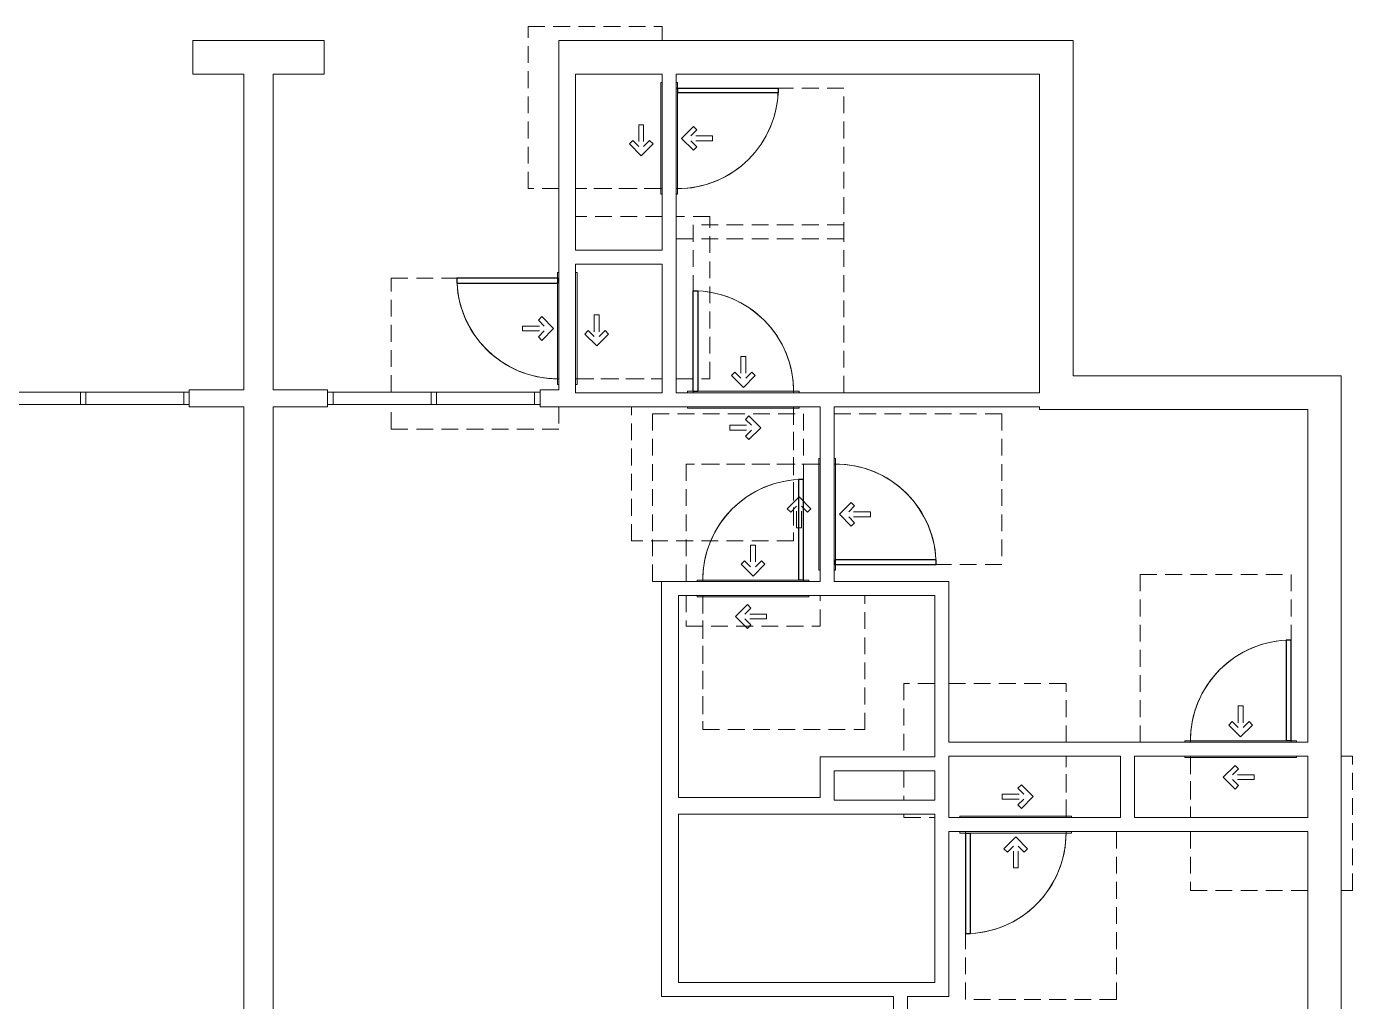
# Model space of a CAD drawing. Header units: inches. Extents: x -1352 to 84, y -1419 to 116.
# Drawn here: x -775.9 to -301.4, y -232.9 to 115.9 of the extents above; entities that cross this region are included whole.
import ezdxf

# ---------------------------------------------------------------- set-up
doc = ezdxf.new("R2010")
doc.units = ezdxf.units.IN
doc.header["$MEASUREMENT"] = 0
doc.linetypes.add('ADA Clearance', pattern=[9, 6, -3])
for name, color, linetype, lineweight in [('A-DOOR', 31, 'Continuous', 15), ('A-DOOR-FRAM', 31, 'Continuous', 9), ('A-GLAZ-CWMG', 51, 'Continuous', 9), ('A-WALL', 113, 'Continuous', 15), ('I-WALL', 2, 'Continuous', 15)]:
    doc.layers.add(name, color=color, linetype=linetype, lineweight=lineweight)

# ---------------------------------------------------------------- blocks, each defined once
blk = doc.blocks.new('Door-Single_CE_ - HM Door-2_ HM Frame-V18-ROOF')
at = {"layer": 'A-DOOR', "linetype": 'ADA Clearance', "lineweight": 9}
for p, q in [((-18, 50.5), (40, 50.5)), ((-18, 39.5), (-18, 50.5)), ((40, 50.5), (40, 2.5)), ((-18, 3), (-18, 33.5)), ((-2.02, 14.28), (-6.26, 10.04)), ((-0.78, 13.04), (-2.02, 14.28)), ((-2.02, 5.79), (-6.26, 10.04)), ((-0.78, 13.04), (-2.91, 10.91)), ((4.84, 10.91), (-2.91, 10.91)), ((4.84, 10.91), (4.84, 9.16)), ((4.84, 9.16), (-2.91, 9.16)), ((-0.78, 7.03), (-2.91, 9.16)), ((-0.78, 7.03), (-2.02, 5.79)), ((40, 2.5), (35, 2.5)), ((-36, -2.5), (-36, -62.5)), ((-4.26, -8.62), (-0.02, -4.37)), ((4.22, -8.62), (-0.02, -4.37)), ((18, -62.5), (18, -3)), ((-3.02, -9.85), (-4.26, -8.62)), ((-3.02, -9.85), (-0.89, -7.72)), ((-0.89, -15.47), (-0.89, -7.72)), ((0.86, -15.47), (0.86, -7.72)), ((2.99, -9.85), (0.86, -7.72)), ((2.99, -9.85), (4.22, -8.62)), ((0.86, -15.47), (-0.89, -15.47)), ((-36, -62.5), (18, -62.5))]:
    blk.add_line(p, q, dxfattribs=at)
at = {"layer": 'A-DOOR'}
for p, q in [((16.25, -39), (16.25, -3)), ((18, -3), (18, -39)), ((18, -39), (16.25, -39))]:
    blk.add_line(p, q, dxfattribs=at)
at = {"layer": 'A-DOOR', "lineweight": 25}
for p, q in [((16.25, -39), (16.25, -3)), ((18, -3), (18, -39)), ((18, -39), (16.25, -39))]:
    blk.add_line(p, q, dxfattribs=at)
at = {"layer": 'A-DOOR', "lineweight": 9}
blk.add_arc((18, -3), 36, 180.0012, 270, dxfattribs=at)
blk.add_arc((18, -3), 36, 180.0012, 270, dxfattribs=at)
blk.add_arc((18, -3), 36, 180.0012, 270, dxfattribs=at)
blk.add_arc((18, -3), 36, 180.0012, 270, dxfattribs=at)
blk = doc.blocks.new('Door-Single_CE_ - HM Door-2_ HM Frame-5154987-ROOF')
at = {"layer": 'A-DOOR', "linetype": 'ADA Clearance', "lineweight": 9}
for p, q in [((-36, 63), (-27.25, 63)), ((-36, 3), (-36, 63)), ((-22.75, 63), (18, 63)), ((18, 63), (18, 3.5)), ((-0.89, 15.97), (-0.89, 8.22)), ((0.86, 15.97), (-0.89, 15.97)), ((0.86, 15.97), (0.86, 8.22)), ((-3.02, 10.35), (-4.26, 9.12)), ((-3.02, 10.35), (-0.89, 8.22)), ((2.99, 10.35), (0.86, 8.22)), ((2.99, 10.35), (4.22, 9.12)), ((-4.26, 9.12), (-0.02, 4.87)), ((4.22, 9.12), (-0.02, 4.87)), ((-28, 3), (-36, 3)), ((-18, -3.5), (-18, -34)), ((40, -34), (40, -3)), ((-2.02, -6.29), (-6.26, -10.54)), ((-0.78, -7.53), (-2.91, -9.66)), ((-0.78, -7.53), (-2.02, -6.29)), ((-2.02, -14.78), (-6.26, -10.54)), ((4.84, -9.66), (-2.91, -9.66)), ((4.84, -11.41), (-2.91, -11.41)), ((-0.78, -13.54), (-2.91, -11.41)), ((-0.78, -13.54), (-2.02, -14.78)), ((4.84, -11.41), (4.84, -9.66)), ((-18, -39), (-18, -51)), ((40, -51), (40, -39)), ((-18, -51), (40, -51))]:
    blk.add_line(p, q, dxfattribs=at)
at = {"layer": 'A-DOOR'}
for p, q in [((18, 39.5), (16.25, 39.5)), ((16.25, 39.5), (16.25, 3.5)), ((18, 3.5), (18, 39.5))]:
    blk.add_line(p, q, dxfattribs=at)
at = {"layer": 'A-DOOR', "lineweight": 25}
for p, q in [((18, 39.5), (16.25, 39.5)), ((16.25, 39.5), (16.25, 3.5)), ((18, 3.5), (18, 39.5))]:
    blk.add_line(p, q, dxfattribs=at)
at = {"layer": 'A-DOOR', "lineweight": 9}
blk.add_arc((18, 3.5), 36, 90, 179.9988, dxfattribs=at)
blk.add_arc((18, 3.5), 36, 90, 179.9988, dxfattribs=at)
blk.add_arc((18, 3.5), 36, 90, 179.9988, dxfattribs=at)
blk.add_arc((18, 3.5), 36, 90, 179.9988, dxfattribs=at)
blk = doc.blocks.new('Door-Single_CE_ - HM Door-2_ HM Frame-V10-ROOF')
at = {"layer": 'A-DOOR', "linetype": 'ADA Clearance', "lineweight": 9}
for p, q in [((-18, 50.5), (40, 50.5)), ((-18, 3), (-18, 50.5)), ((40, 50.5), (40, 2.5)), ((-2.02, 14.28), (-6.26, 10.04)), ((-0.78, 13.04), (-2.02, 14.28)), ((-2.02, 5.79), (-6.26, 10.04)), ((-0.78, 13.04), (-2.91, 10.91)), ((4.84, 10.91), (-2.91, 10.91)), ((4.84, 10.91), (4.84, 9.16)), ((4.84, 9.16), (-2.91, 9.16)), ((-0.78, 7.03), (-2.91, 9.16)), ((-0.78, 7.03), (-2.02, 5.79)), ((-36, -2.5), (-36, -62.5)), ((-4.26, -8.62), (-0.02, -4.37)), ((4.22, -8.62), (-0.02, -4.37)), ((18, -62.5), (18, -3)), ((-3.02, -9.85), (-4.26, -8.62)), ((-3.02, -9.85), (-0.89, -7.72)), ((-0.89, -15.47), (-0.89, -7.72)), ((0.86, -15.47), (0.86, -7.72)), ((2.99, -9.85), (0.86, -7.72)), ((2.99, -9.85), (4.22, -8.62)), ((0.86, -15.47), (-0.89, -15.47)), ((-36, -62.5), (18, -62.5))]:
    blk.add_line(p, q, dxfattribs=at)
at = {"layer": 'A-DOOR'}
for p, q in [((16.25, -39), (16.25, -3)), ((18, -3), (18, -39)), ((18, -39), (16.25, -39))]:
    blk.add_line(p, q, dxfattribs=at)
at = {"layer": 'A-DOOR', "lineweight": 25}
for p, q in [((16.25, -39), (16.25, -3)), ((18, -3), (18, -39)), ((18, -39), (16.25, -39))]:
    blk.add_line(p, q, dxfattribs=at)
at = {"layer": 'A-DOOR', "lineweight": 9}
blk.add_arc((18, -3), 36, 180.0012, 270, dxfattribs=at)
blk.add_arc((18, -3), 36, 180.0012, 270, dxfattribs=at)
blk.add_arc((18, -3), 36, 180.0012, 270, dxfattribs=at)
blk.add_arc((18, -3), 36, 180.0012, 270, dxfattribs=at)
blk = doc.blocks.new('Door-Single_CE_ - HM Door-2_ HM Frame-V11-ROOF')
at = {"layer": 'A-DOOR', "linetype": 'ADA Clearance', "lineweight": 9}
for p, q in [((-36, 62.5), (18, 62.5)), ((-36, 2.5), (-36, 62.5)), ((18, 62.5), (18, 3)), ((-0.89, 15.47), (-0.89, 7.72)), ((0.86, 15.47), (-0.89, 15.47)), ((0.86, 15.47), (0.86, 7.72)), ((-3.02, 9.85), (-4.26, 8.62)), ((-3.02, 9.85), (-0.89, 7.72)), ((2.99, 9.85), (0.86, 7.72)), ((2.99, 9.85), (4.22, 8.62)), ((-4.26, 8.62), (-0.02, 4.37)), ((4.22, 8.62), (-0.02, 4.37)), ((-18, -3), (-18, -50.5)), ((40, -2.5), (29, -2.5)), ((40, -50.5), (40, -2.5)), ((-2.02, -5.79), (-6.26, -10.04)), ((-0.78, -7.03), (-2.91, -9.16)), ((4.84, -9.16), (-2.91, -9.16)), ((-0.78, -7.03), (-2.02, -5.79)), ((4.84, -10.91), (4.84, -9.16)), ((-2.02, -14.28), (-6.26, -10.04)), ((4.84, -10.91), (-2.91, -10.91)), ((-0.78, -13.04), (-2.91, -10.91)), ((-0.78, -13.04), (-2.02, -14.28)), ((-18, -50.5), (24, -50.5)), ((29, -50.5), (40, -50.5))]:
    blk.add_line(p, q, dxfattribs=at)
at = {"layer": 'A-DOOR'}
for p, q in [((18, 39), (16.25, 39)), ((16.25, 39), (16.25, 3)), ((18, 3), (18, 39))]:
    blk.add_line(p, q, dxfattribs=at)
at = {"layer": 'A-DOOR', "lineweight": 25}
for p, q in [((18, 39), (16.25, 39)), ((16.25, 39), (16.25, 3)), ((18, 3), (18, 39))]:
    blk.add_line(p, q, dxfattribs=at)
at = {"layer": 'A-DOOR', "lineweight": 9}
blk.add_arc((18, 3), 36, 90, 179.9988, dxfattribs=at)
blk.add_arc((18, 3), 36, 90, 179.9988, dxfattribs=at)
blk.add_arc((18, 3), 36, 90, 179.9988, dxfattribs=at)
blk.add_arc((18, 3), 36, 90, 179.9988, dxfattribs=at)
blk = doc.blocks.new('Door-Single_CE_ - HM Door-2_ HM Frame-V19-ROOF')
at = {"layer": 'A-DOOR', "linetype": 'ADA Clearance', "lineweight": 9}
for p, q in [((-36, 62.5), (18, 62.5)), ((-36, 2.5), (-36, 62.5)), ((18, 62.5), (18, 3)), ((-0.89, 15.47), (-0.89, 7.72)), ((0.86, 15.47), (-0.89, 15.47)), ((0.86, 15.47), (0.86, 7.72)), ((-3.02, 9.85), (-4.26, 8.62)), ((-3.02, 9.85), (-0.89, 7.72)), ((2.99, 9.85), (0.86, 7.72)), ((2.99, 9.85), (4.22, 8.62)), ((-4.26, 8.62), (-0.02, 4.37)), ((4.22, 8.62), (-0.02, 4.37)), ((-32.73, 2.5), (-36, 2.5)), ((-18, -3), (-18, -50.5)), ((40, -50.5), (40, -2.5)), ((-2.02, -5.79), (-6.26, -10.04)), ((-0.78, -7.03), (-2.91, -9.16)), ((4.84, -9.16), (-2.91, -9.16)), ((-0.78, -7.03), (-2.02, -5.79)), ((4.84, -10.91), (4.84, -9.16)), ((-2.02, -14.28), (-6.26, -10.04)), ((4.84, -10.91), (-2.91, -10.91)), ((-0.78, -13.04), (-2.91, -10.91)), ((-0.78, -13.04), (-2.02, -14.28)), ((-18, -50.5), (40, -50.5))]:
    blk.add_line(p, q, dxfattribs=at)
at = {"layer": 'A-DOOR'}
for p, q in [((18, 39), (16.25, 39)), ((16.25, 39), (16.25, 3)), ((18, 3), (18, 39))]:
    blk.add_line(p, q, dxfattribs=at)
at = {"layer": 'A-DOOR', "lineweight": 25}
for p, q in [((18, 39), (16.25, 39)), ((16.25, 39), (16.25, 3)), ((18, 3), (18, 39))]:
    blk.add_line(p, q, dxfattribs=at)
at = {"layer": 'A-DOOR', "lineweight": 9}
blk.add_arc((18, 3), 36, 90, 179.9988, dxfattribs=at)
blk.add_arc((18, 3), 36, 90, 179.9988, dxfattribs=at)
blk.add_arc((18, 3), 36, 90, 179.9988, dxfattribs=at)
blk.add_arc((18, 3), 36, 90, 179.9988, dxfattribs=at)
blk = doc.blocks.new('Door-Single_CE_ - HM Door-2_ HM Frame-V13-ROOF')
at = {"layer": 'A-DOOR', "linetype": 'ADA Clearance', "lineweight": 9}
for p, q in [((-36, 62.5), (18, 62.5)), ((-36, 2.5), (-36, 62.5)), ((18, 62.5), (18, 3)), ((-0.89, 15.47), (-0.89, 7.72)), ((0.86, 15.47), (-0.89, 15.47)), ((0.86, 15.47), (0.86, 7.72)), ((-3.02, 9.85), (-4.26, 8.62)), ((-3.02, 9.85), (-0.89, 7.72)), ((2.99, 9.85), (0.86, 7.72)), ((2.99, 9.85), (4.22, 8.62)), ((-4.26, 8.62), (-0.02, 4.37)), ((4.22, 8.62), (-0.02, 4.37)), ((-18, -3), (-18, -24.5)), ((40, -2.5), (36, -2.5)), ((40, -50.5), (40, -2.5)), ((-2.02, -5.79), (-6.26, -10.04)), ((-0.78, -7.03), (-2.91, -9.16)), ((4.84, -9.16), (-2.91, -9.16)), ((-0.78, -7.03), (-2.02, -5.79)), ((4.84, -10.91), (4.84, -9.16)), ((-2.02, -14.28), (-6.26, -10.04)), ((4.84, -10.91), (-2.91, -10.91)), ((-0.78, -13.04), (-2.91, -10.91)), ((-0.78, -13.04), (-2.02, -14.28)), ((-18, -29.5), (-18, -50.5)), ((-18, -50.5), (24, -50.5)), ((36, -50.5), (40, -50.5))]:
    blk.add_line(p, q, dxfattribs=at)
at = {"layer": 'A-DOOR'}
for p, q in [((18, 39), (16.25, 39)), ((16.25, 39), (16.25, 3)), ((18, 3), (18, 39))]:
    blk.add_line(p, q, dxfattribs=at)
at = {"layer": 'A-DOOR', "lineweight": 25}
for p, q in [((18, 39), (16.25, 39)), ((16.25, 39), (16.25, 3)), ((18, 3), (18, 39))]:
    blk.add_line(p, q, dxfattribs=at)
at = {"layer": 'A-DOOR', "lineweight": 9}
blk.add_arc((18, 3), 36, 90, 179.9988, dxfattribs=at)
blk.add_arc((18, 3), 36, 90, 179.9988, dxfattribs=at)
blk.add_arc((18, 3), 36, 90, 179.9988, dxfattribs=at)
blk.add_arc((18, 3), 36, 90, 179.9988, dxfattribs=at)
blk = doc.blocks.new('Door-Single_CE_ - HM Door-2_ HM Frame-V14-ROOF')
at = {"layer": 'A-DOOR', "linetype": 'ADA Clearance', "lineweight": 9}
for p, q in [((-36, 62.5), (18, 62.5)), ((-36, 2.5), (-36, 62.5)), ((18, 62.5), (18, 3)), ((-0.89, 15.47), (-0.89, 7.72)), ((0.86, 15.47), (-0.89, 15.47)), ((0.86, 15.47), (0.86, 7.72)), ((-3.02, 9.85), (-4.26, 8.62)), ((-3.02, 9.85), (-0.89, 7.72)), ((2.99, 9.85), (0.86, 7.72)), ((2.99, 9.85), (4.22, 8.62)), ((-4.26, 8.62), (-0.02, 4.37)), ((4.22, 8.62), (-0.02, 4.37)), ((-18, -3), (-18, -24.5)), ((40, -2.5), (29, -2.5)), ((40, -3.75), (40, -2.5)), ((-2.02, -5.79), (-6.26, -10.04)), ((-0.78, -7.03), (-2.91, -9.16)), ((4.84, -9.16), (-2.91, -9.16)), ((-0.78, -7.03), (-2.02, -5.79)), ((4.84, -10.91), (4.84, -9.16)), ((40, -19.25), (40, -8.75)), ((-2.02, -14.28), (-6.26, -10.04)), ((4.84, -10.91), (-2.91, -10.91)), ((-0.78, -13.04), (-2.91, -10.91)), ((-0.78, -13.04), (-2.02, -14.28)), ((40, -50.5), (40, -24.25)), ((-18, -29.5), (-18, -50.5)), ((-18, -50.5), (24, -50.5)), ((29, -50.5), (40, -50.5))]:
    blk.add_line(p, q, dxfattribs=at)
at = {"layer": 'A-DOOR'}
for p, q in [((18, 39), (16.25, 39)), ((16.25, 39), (16.25, 3)), ((18, 3), (18, 39))]:
    blk.add_line(p, q, dxfattribs=at)
at = {"layer": 'A-DOOR', "lineweight": 25}
for p, q in [((18, 39), (16.25, 39)), ((16.25, 39), (16.25, 3)), ((18, 3), (18, 39))]:
    blk.add_line(p, q, dxfattribs=at)
at = {"layer": 'A-DOOR', "lineweight": 9}
blk.add_arc((18, 3), 36, 90, 179.9988, dxfattribs=at)
blk.add_arc((18, 3), 36, 90, 179.9988, dxfattribs=at)
blk.add_arc((18, 3), 36, 90, 179.9988, dxfattribs=at)
blk.add_arc((18, 3), 36, 90, 179.9988, dxfattribs=at)
blk = doc.blocks.new('Door-Single_CE_ - HM Door-2_ HM Frame-V58-ROOF')
at = {"layer": 'A-DOOR', "linetype": 'ADA Clearance', "lineweight": 9}
for p, q in [((-18, 50.5), (40, 50.5)), ((-18, 39.5), (-18, 50.5)), ((40, 50.5), (40, 2.5)), ((-18, 2.5), (-18, 33.5)), ((-2.02, 14.28), (-6.26, 10.04)), ((-0.78, 13.04), (-2.02, 14.28)), ((-2.02, 5.79), (-6.26, 10.04)), ((-0.78, 13.04), (-2.91, 10.91)), ((4.84, 10.91), (-2.91, 10.91)), ((4.84, 10.91), (4.84, 9.16)), ((4.84, 9.16), (-2.91, 9.16)), ((-0.78, 7.03), (-2.91, 9.16)), ((-0.78, 7.03), (-2.02, 5.79)), ((40, 2.5), (35, 2.5)), ((-36, -2.5), (-36, -62.5)), ((-4.26, -8.62), (-0.02, -4.37)), ((4.22, -8.62), (-0.02, -4.37)), ((18, -62.5), (18, -2.5)), ((-3.02, -9.85), (-4.26, -8.62)), ((-3.02, -9.85), (-0.89, -7.72)), ((-0.89, -15.47), (-0.89, -7.72)), ((0.86, -15.47), (0.86, -7.72)), ((2.99, -9.85), (0.86, -7.72)), ((2.99, -9.85), (4.22, -8.62)), ((0.86, -15.47), (-0.89, -15.47)), ((-36, -62.5), (18, -62.5))]:
    blk.add_line(p, q, dxfattribs=at)
at = {"layer": 'A-DOOR'}
for p, q in [((16.25, -39), (16.25, -3)), ((16.25, -3), (18, -3)), ((18, -3), (18, -39)), ((18, -39), (16.25, -39))]:
    blk.add_line(p, q, dxfattribs=at)
at = {"layer": 'A-DOOR', "lineweight": 25}
for p, q in [((16.25, -39), (16.25, -3)), ((18, -3), (16.25, -3)), ((18, -3), (18, -39)), ((18, -39), (16.25, -39))]:
    blk.add_line(p, q, dxfattribs=at)
at = {"layer": 'A-DOOR', "lineweight": 9}
for start in [179.5, 179.5, 179.5, 180.0012]:
    blk.add_arc((18, -3), 36, start, 270, dxfattribs=at)
at = {"layer": 'A-DOOR-FRAM'}
for p, q in [((-20, 3), (20, 3)), ((-20, 2.5), (-20, 3)), ((20, 3), (20, 2.5)), ((-20, -3), (-20, -2.5)), ((20, -3), (-20, -3)), ((20, -2.5), (20, -3))]:
    blk.add_line(p, q, dxfattribs=at)
blk = doc.blocks.new('Door-Single_CE_ - HM Door-2_ HM Frame-V59-ROOF')
at = {"layer": 'A-DOOR', "linetype": 'ADA Clearance', "lineweight": 9}
for p, q in [((-36, 63), (-27.25, 63)), ((-36, 3), (-36, 63)), ((-22.75, 63), (18, 63)), ((18, 63), (18, 3)), ((-0.89, 15.97), (-0.89, 8.22)), ((0.86, 15.97), (-0.89, 15.97)), ((0.86, 15.97), (0.86, 8.22)), ((-3.02, 10.35), (-4.26, 9.12)), ((-3.02, 10.35), (-0.89, 8.22)), ((2.99, 10.35), (0.86, 8.22)), ((2.99, 10.35), (4.22, 9.12)), ((-4.26, 9.12), (-0.02, 4.87)), ((4.22, 9.12), (-0.02, 4.87)), ((-28, 3), (-36, 3)), ((-18, -3), (-18, -34)), ((40, -34), (40, -3)), ((-2.02, -6.29), (-6.26, -10.54)), ((-0.78, -7.53), (-2.91, -9.66)), ((-0.78, -7.53), (-2.02, -6.29)), ((-2.02, -14.78), (-6.26, -10.54)), ((4.84, -9.66), (-2.91, -9.66)), ((4.84, -11.41), (-2.91, -11.41)), ((-0.78, -13.54), (-2.91, -11.41)), ((-0.78, -13.54), (-2.02, -14.78)), ((4.84, -11.41), (4.84, -9.66)), ((-18, -39), (-18, -51)), ((40, -51), (40, -39)), ((-18, -51), (40, -51))]:
    blk.add_line(p, q, dxfattribs=at)
at = {"layer": 'A-DOOR'}
for p, q in [((18, 39.5), (16.25, 39.5)), ((16.25, 39.5), (16.25, 3.5)), ((18, 3.5), (18, 39.5)), ((16.25, 3.5), (18, 3.5))]:
    blk.add_line(p, q, dxfattribs=at)
at = {"layer": 'A-DOOR', "lineweight": 25}
for p, q in [((18, 39.5), (16.25, 39.5)), ((16.25, 39.5), (16.25, 3.5)), ((18, 3.5), (18, 39.5)), ((18, 3.5), (16.25, 3.5))]:
    blk.add_line(p, q, dxfattribs=at)
at = {"layer": 'A-DOOR', "lineweight": 9}
for end in [179.9988, 180.5, 180.5, 180.5]:
    blk.add_arc((18, 3.5), 36, 90, end, dxfattribs=at)
at = {"layer": 'A-DOOR-FRAM'}
for p, q in [((-20, 3.5), (20, 3.5)), ((-20, 3), (-20, 3.5)), ((20, 3.5), (20, 3)), ((-20, -3.5), (-20, -3)), ((20, -3.5), (-20, -3.5)), ((20, -3), (20, -3.5))]:
    blk.add_line(p, q, dxfattribs=at)
blk = doc.blocks.new('Door-Single_CE_ - HM Door-2_ HM Frame-V49-ROOF')
at = {"layer": 'A-DOOR', "linetype": 'ADA Clearance', "lineweight": 9}
for p, q in [((-18, 50.5), (40, 50.5)), ((-18, 2.5), (-18, 50.5)), ((40, 50.5), (40, 2.5)), ((-2.02, 14.28), (-6.26, 10.04)), ((-0.78, 13.04), (-2.02, 14.28)), ((-2.02, 5.79), (-6.26, 10.04)), ((-0.78, 13.04), (-2.91, 10.91)), ((4.84, 10.91), (-2.91, 10.91)), ((4.84, 10.91), (4.84, 9.16)), ((4.84, 9.16), (-2.91, 9.16)), ((-0.78, 7.03), (-2.91, 9.16)), ((-0.78, 7.03), (-2.02, 5.79)), ((-36, -2.5), (-36, -62.5)), ((-4.26, -8.62), (-0.02, -4.37)), ((4.22, -8.62), (-0.02, -4.37)), ((18, -62.5), (18, -2.5)), ((-3.02, -9.85), (-4.26, -8.62)), ((-3.02, -9.85), (-0.89, -7.72)), ((-0.89, -15.47), (-0.89, -7.72)), ((0.86, -15.47), (0.86, -7.72)), ((2.99, -9.85), (0.86, -7.72)), ((2.99, -9.85), (4.22, -8.62)), ((0.86, -15.47), (-0.89, -15.47)), ((-36, -62.5), (18, -62.5))]:
    blk.add_line(p, q, dxfattribs=at)
at = {"layer": 'A-DOOR'}
for p, q in [((16.25, -39), (16.25, -3)), ((16.25, -3), (18, -3)), ((18, -3), (18, -39)), ((18, -39), (16.25, -39))]:
    blk.add_line(p, q, dxfattribs=at)
at = {"layer": 'A-DOOR', "lineweight": 25}
for p, q in [((16.25, -39), (16.25, -3)), ((18, -3), (16.25, -3)), ((18, -3), (18, -39)), ((18, -39), (16.25, -39))]:
    blk.add_line(p, q, dxfattribs=at)
at = {"layer": 'A-DOOR', "lineweight": 9}
for start in [179.5, 179.5, 179.5, 180.0012]:
    blk.add_arc((18, -3), 36, start, 270, dxfattribs=at)
at = {"layer": 'A-DOOR-FRAM'}
for p, q in [((-20, 3), (20, 3)), ((-20, 2.5), (-20, 3)), ((20, 3), (20, 2.5)), ((-20, -3), (-20, -2.5)), ((20, -3), (-20, -3)), ((20, -2.5), (20, -3))]:
    blk.add_line(p, q, dxfattribs=at)
blk = doc.blocks.new('Door-Single_CE_ - HM Door-2_ HM Frame-V50-ROOF')
at = {"layer": 'A-DOOR', "linetype": 'ADA Clearance', "lineweight": 9}
for p, q in [((-36, 62.5), (18, 62.5)), ((-36, 2.5), (-36, 62.5)), ((18, 62.5), (18, 2.5)), ((-0.89, 15.47), (-0.89, 7.72)), ((0.86, 15.47), (-0.89, 15.47)), ((0.86, 15.47), (0.86, 7.72)), ((-3.02, 9.85), (-4.26, 8.62)), ((-3.02, 9.85), (-0.89, 7.72)), ((2.99, 9.85), (0.86, 7.72)), ((2.99, 9.85), (4.22, 8.62)), ((-4.26, 8.62), (-0.02, 4.37)), ((4.22, 8.62), (-0.02, 4.37)), ((-18, -2.5), (-18, -50.5)), ((40, -2.5), (29, -2.5)), ((40, -50.5), (40, -2.5)), ((-2.02, -5.79), (-6.26, -10.04)), ((-0.78, -7.03), (-2.91, -9.16)), ((4.84, -9.16), (-2.91, -9.16)), ((-0.78, -7.03), (-2.02, -5.79)), ((4.84, -10.91), (4.84, -9.16)), ((-2.02, -14.28), (-6.26, -10.04)), ((4.84, -10.91), (-2.91, -10.91)), ((-0.78, -13.04), (-2.91, -10.91)), ((-0.78, -13.04), (-2.02, -14.28)), ((-18, -50.5), (24, -50.5)), ((29, -50.5), (40, -50.5))]:
    blk.add_line(p, q, dxfattribs=at)
at = {"layer": 'A-DOOR'}
for p, q in [((18, 39), (16.25, 39)), ((16.25, 39), (16.25, 3)), ((18, 3), (18, 39)), ((16.25, 3), (18, 3))]:
    blk.add_line(p, q, dxfattribs=at)
at = {"layer": 'A-DOOR', "lineweight": 25}
for p, q in [((18, 39), (16.25, 39)), ((16.25, 39), (16.25, 3)), ((18, 3), (18, 39)), ((18, 3), (16.25, 3))]:
    blk.add_line(p, q, dxfattribs=at)
at = {"layer": 'A-DOOR', "lineweight": 9}
for end in [179.9988, 180.5, 180.5, 180.5]:
    blk.add_arc((18, 3), 36, 90, end, dxfattribs=at)
at = {"layer": 'A-DOOR-FRAM'}
for p, q in [((-20, 3), (20, 3)), ((-20, 2.5), (-20, 3)), ((20, 3), (20, 2.5)), ((-20, -3), (-20, -2.5)), ((20, -3), (-20, -3)), ((20, -2.5), (20, -3))]:
    blk.add_line(p, q, dxfattribs=at)
blk = doc.blocks.new('Door-Single_CE_ - HM Door-2_ HM Frame-V51-ROOF')
at = {"layer": 'A-DOOR', "linetype": 'ADA Clearance', "lineweight": 9}
for p, q in [((-36, 62.5), (18, 62.5)), ((-36, 2.5), (-36, 62.5)), ((18, 62.5), (18, 2.5)), ((-0.89, 15.47), (-0.89, 7.72)), ((0.86, 15.47), (-0.89, 15.47)), ((0.86, 15.47), (0.86, 7.72)), ((-3.02, 9.85), (-4.26, 8.62)), ((-3.02, 9.85), (-0.89, 7.72)), ((2.99, 9.85), (0.86, 7.72)), ((2.99, 9.85), (4.22, 8.62)), ((-4.26, 8.62), (-0.02, 4.37)), ((4.22, 8.62), (-0.02, 4.37)), ((-32.73, 2.5), (-36, 2.5)), ((-18, -2.5), (-18, -50.5)), ((40, -50.5), (40, -2.5)), ((-2.02, -5.79), (-6.26, -10.04)), ((-0.78, -7.03), (-2.91, -9.16)), ((4.84, -9.16), (-2.91, -9.16)), ((-0.78, -7.03), (-2.02, -5.79)), ((4.84, -10.91), (4.84, -9.16)), ((-2.02, -14.28), (-6.26, -10.04)), ((4.84, -10.91), (-2.91, -10.91)), ((-0.78, -13.04), (-2.91, -10.91)), ((-0.78, -13.04), (-2.02, -14.28)), ((-18, -50.5), (40, -50.5))]:
    blk.add_line(p, q, dxfattribs=at)
at = {"layer": 'A-DOOR'}
for p, q in [((18, 39), (16.25, 39)), ((16.25, 39), (16.25, 3)), ((18, 3), (18, 39)), ((16.25, 3), (18, 3))]:
    blk.add_line(p, q, dxfattribs=at)
at = {"layer": 'A-DOOR', "lineweight": 25}
for p, q in [((18, 39), (16.25, 39)), ((16.25, 39), (16.25, 3)), ((18, 3), (18, 39)), ((18, 3), (16.25, 3))]:
    blk.add_line(p, q, dxfattribs=at)
at = {"layer": 'A-DOOR', "lineweight": 9}
for end in [179.9988, 180.5, 180.5, 180.5]:
    blk.add_arc((18, 3), 36, 90, end, dxfattribs=at)
at = {"layer": 'A-DOOR-FRAM'}
for p, q in [((-20, 3), (20, 3)), ((-20, 2.5), (-20, 3)), ((20, 3), (20, 2.5)), ((-20, -3), (-20, -2.5)), ((20, -3), (-20, -3)), ((20, -2.5), (20, -3))]:
    blk.add_line(p, q, dxfattribs=at)
blk = doc.blocks.new('Door-Single_CE_ - HM Door-2_ HM Frame-V52-ROOF')
at = {"layer": 'A-DOOR', "linetype": 'ADA Clearance', "lineweight": 9}
for p, q in [((-36, 62.5), (18, 62.5)), ((-36, 2.5), (-36, 62.5)), ((18, 62.5), (18, 2.5)), ((-0.89, 15.47), (-0.89, 7.72)), ((0.86, 15.47), (-0.89, 15.47)), ((0.86, 15.47), (0.86, 7.72)), ((-3.02, 9.85), (-4.26, 8.62)), ((-3.02, 9.85), (-0.89, 7.72)), ((2.99, 9.85), (0.86, 7.72)), ((2.99, 9.85), (4.22, 8.62)), ((-4.26, 8.62), (-0.02, 4.37)), ((4.22, 8.62), (-0.02, 4.37)), ((-18, -2.5), (-18, -24.5)), ((40, -2.5), (36, -2.5)), ((40, -50.5), (40, -2.5)), ((-2.02, -5.79), (-6.26, -10.04)), ((-0.78, -7.03), (-2.91, -9.16)), ((4.84, -9.16), (-2.91, -9.16)), ((-0.78, -7.03), (-2.02, -5.79)), ((4.84, -10.91), (4.84, -9.16)), ((-2.02, -14.28), (-6.26, -10.04)), ((4.84, -10.91), (-2.91, -10.91)), ((-0.78, -13.04), (-2.91, -10.91)), ((-0.78, -13.04), (-2.02, -14.28)), ((-18, -29.5), (-18, -50.5)), ((-18, -50.5), (24, -50.5)), ((36, -50.5), (40, -50.5))]:
    blk.add_line(p, q, dxfattribs=at)
at = {"layer": 'A-DOOR'}
for p, q in [((18, 39), (16.25, 39)), ((16.25, 39), (16.25, 3)), ((18, 3), (18, 39)), ((16.25, 3), (18, 3))]:
    blk.add_line(p, q, dxfattribs=at)
at = {"layer": 'A-DOOR', "lineweight": 25}
for p, q in [((18, 39), (16.25, 39)), ((16.25, 39), (16.25, 3)), ((18, 3), (18, 39)), ((18, 3), (16.25, 3))]:
    blk.add_line(p, q, dxfattribs=at)
at = {"layer": 'A-DOOR', "lineweight": 9}
for end in [179.9988, 180.5, 180.5, 180.5]:
    blk.add_arc((18, 3), 36, 90, end, dxfattribs=at)
at = {"layer": 'A-DOOR-FRAM'}
for p, q in [((-20, 3), (20, 3)), ((-20, 2.5), (-20, 3)), ((20, 3), (20, 2.5)), ((-20, -3), (-20, -2.5)), ((20, -3), (-20, -3)), ((20, -2.5), (20, -3))]:
    blk.add_line(p, q, dxfattribs=at)
blk = doc.blocks.new('Door-Single_CE_ - HM Door-2_ HM Frame-V53-ROOF')
at = {"layer": 'A-DOOR', "linetype": 'ADA Clearance', "lineweight": 9}
for p, q in [((-36, 62.5), (18, 62.5)), ((-36, 2.5), (-36, 62.5)), ((18, 62.5), (18, 2.5)), ((-0.89, 15.47), (-0.89, 7.72)), ((0.86, 15.47), (-0.89, 15.47)), ((0.86, 15.47), (0.86, 7.72)), ((-3.02, 9.85), (-4.26, 8.62)), ((-3.02, 9.85), (-0.89, 7.72)), ((2.99, 9.85), (0.86, 7.72)), ((2.99, 9.85), (4.22, 8.62)), ((-4.26, 8.62), (-0.02, 4.37)), ((4.22, 8.62), (-0.02, 4.37)), ((-18, -2.5), (-18, -24.5)), ((40, -2.5), (29, -2.5)), ((40, -3.75), (40, -2.5)), ((-2.02, -5.79), (-6.26, -10.04)), ((-0.78, -7.03), (-2.91, -9.16)), ((4.84, -9.16), (-2.91, -9.16)), ((-0.78, -7.03), (-2.02, -5.79)), ((4.84, -10.91), (4.84, -9.16)), ((40, -19.25), (40, -8.75)), ((-2.02, -14.28), (-6.26, -10.04)), ((4.84, -10.91), (-2.91, -10.91)), ((-0.78, -13.04), (-2.91, -10.91)), ((-0.78, -13.04), (-2.02, -14.28)), ((40, -50.5), (40, -24.25)), ((-18, -29.5), (-18, -50.5)), ((-18, -50.5), (24, -50.5)), ((29, -50.5), (40, -50.5))]:
    blk.add_line(p, q, dxfattribs=at)
at = {"layer": 'A-DOOR'}
for p, q in [((18, 39), (16.25, 39)), ((16.25, 39), (16.25, 3)), ((18, 3), (18, 39)), ((16.25, 3), (18, 3))]:
    blk.add_line(p, q, dxfattribs=at)
at = {"layer": 'A-DOOR', "lineweight": 25}
for p, q in [((18, 39), (16.25, 39)), ((16.25, 39), (16.25, 3)), ((18, 3), (18, 39)), ((18, 3), (16.25, 3))]:
    blk.add_line(p, q, dxfattribs=at)
at = {"layer": 'A-DOOR', "lineweight": 9}
for end in [179.9988, 180.5, 180.5, 180.5]:
    blk.add_arc((18, 3), 36, 90, end, dxfattribs=at)
at = {"layer": 'A-DOOR-FRAM'}
for p, q in [((-20, 3), (20, 3)), ((-20, 2.5), (-20, 3)), ((20, 3), (20, 2.5)), ((-20, -3), (-20, -2.5)), ((20, -3), (-20, -3)), ((20, -2.5), (20, -3))]:
    blk.add_line(p, q, dxfattribs=at)
blk = doc.blocks.new('Rectangular Mullion - 4 1_2_ x 2_ Rectangular_CE_-5155003-ROOF')
at = {"layer": 'A-GLAZ-CWMG'}
for p, q in [((-791.61, -937.39), (-791.61, -932.89)), ((-791.61, -932.89), (-756.61, -932.89)), ((-756.61, -932.89), (-756.61, -937.39)), ((-756.61, -937.39), (-791.61, -937.39))]:
    blk.add_line(p, q, dxfattribs=at)
blk = doc.blocks.new('Rectangular Mullion - 4 1_2_ x 2_ Rectangular_CE_-5155007-ROOF')
at = {"layer": 'A-GLAZ-CWMG'}
for p, q in [((-2, -2.25), (-2, 2.25)), ((-2, 2.25), (0, 2.25)), ((0, 2.25), (0, -2.25)), ((0, -2.25), (-2, -2.25))]:
    blk.add_line(p, q, dxfattribs=at)
blk = doc.blocks.new('Rectangular Mullion - 4 1_2_ x 2_ Rectangular_CE_-5155008-ROOF')
at = {"layer": 'A-GLAZ-CWMG'}
for p, q in [((0, 2.25), (-2, 2.25)), ((-2, 2.25), (-2, -2.25)), ((0, -2.25), (0, 2.25)), ((-2, -2.25), (0, -2.25))]:
    blk.add_line(p, q, dxfattribs=at)
blk = doc.blocks.new('Rectangular Mullion - 4 1_2_ x 2_ Rectangular_CE_-5155005-ROOF')
at = {"layer": 'A-GLAZ-CWMG'}
for p, q in [((-1, -2.25), (-1, 2.25)), ((-1, 2.25), (1, 2.25)), ((1, 2.25), (1, -2.25)), ((1, -2.25), (-1, -2.25))]:
    blk.add_line(p, q, dxfattribs=at)
blk = doc.blocks.new('Rectangular Mullion - 4 1_2_ x 2_ Rectangular_CE_-5154997-ROOF')
at = {"layer": 'A-GLAZ-CWMG'}
for p, q in [((-629.11, -937.39), (-629.11, -932.89)), ((-629.11, -932.89), (-594.11, -932.89)), ((-594.11, -932.89), (-594.11, -937.39)), ((-594.11, -937.39), (-629.11, -937.39))]:
    blk.add_line(p, q, dxfattribs=at)
blk = doc.blocks.new('Rectangular Mullion - 4 1_2_ x 2_ Rectangular_CE_-5155002-ROOF')
at = {"layer": 'A-GLAZ-CWMG'}
for p, q in [((0, 2.25), (-2, 2.25)), ((-2, 2.25), (-2, -2.25)), ((0, -2.25), (0, 2.25)), ((-2, -2.25), (0, -2.25))]:
    blk.add_line(p, q, dxfattribs=at)
blk = doc.blocks.new('Rectangular Mullion - 4 1_2_ x 2_ Rectangular_CE_-5154999-ROOF')
at = {"layer": 'A-GLAZ-CWMG'}
for p, q in [((-1, -2.25), (-1, 2.25)), ((-1, 2.25), (1, 2.25)), ((1, 2.25), (1, -2.25)), ((1, -2.25), (-1, -2.25))]:
    blk.add_line(p, q, dxfattribs=at)

msp = doc.modelspace()

# ---------------------------------------------------------------- linework, layer by layer
at = {"layer": 'A-WALL'}
for p, q in [((-716.36, 110.86), (-669.36, 110.86)), ((-716.36, 110.86), (-716.36, 98.86)), ((-669.36, 110.86), (-669.36, 98.86)), ((-585.36, 110.86), (-401.36, 110.86)), ((-585.36, -14.14), (-585.36, 110.86)), ((-401.36, 110.86), (-401.36, -9.14)), ((-698.11, 98.86), (-716.36, 98.86)), ((-698.11, -14.14), (-698.11, 98.86)), ((-669.36, 98.86), (-687.61, 98.86)), ((-687.61, 98.86), (-687.61, -14.14)), ((-548.36, 98.86), (-579.36, 98.86)), ((-579.36, 98.86), (-579.36, 35.86)), ((-413.36, 98.86), (-543.36, 98.86)), ((-413.36, -15.14), (-413.36, 98.86)), ((-579.36, 30.86), (-579.36, -15.14)), ((-401.36, -9.14), (-305.36, -9.14)), ((-305.36, -9.14), (-305.36, -305.14)), ((-717.61, -14.14), (-698.11, -14.14)), ((-717.61, -14.14), (-717.61, -20.14)), ((-687.61, -14.14), (-668.11, -14.14)), ((-668.11, -20.14), (-668.11, -14.14)), ((-592.11, -14.14), (-585.36, -14.14)), ((-592.11, -14.14), (-592.11, -20.14)), ((-698.11, -20.14), (-717.61, -20.14)), ((-698.11, -423.14), (-698.11, -20.14)), ((-687.61, -20.14), (-687.61, -423.14)), ((-668.11, -20.14), (-687.61, -20.14)), ((-579.36, -20.14), (-592.11, -20.14)), ((-413.36, -21.14), (-413.36, -20.14)), ((-317.36, -21.14), (-413.36, -21.14)), ((-317.36, -140.14), (-317.36, -21.14)), ((-548.59, -226.14), (-548.59, -82.64)), ((-542.59, -82.64), (-548.59, -82.64)), ((-542.59, -87.64), (-542.59, -159.89)), ((-317.36, -167.14), (-317.36, -145.14)), ((-542.59, -159.89), (-491.86, -159.89)), ((-486.86, -160.89), (-486.86, -159.89)), ((-542.59, -165.89), (-542.59, -226.14)), ((-486.86, -165.89), (-542.59, -165.89)), ((-317.36, -293.14), (-317.36, -172.14))]:
    msp.add_line(p, q, dxfattribs=at)
at = {"layer": 'I-WALL'}
for p, q in [((-548.36, 35.86), (-548.36, 98.86)), ((-543.36, 98.86), (-543.36, -15.14)), ((-579.36, 35.86), (-548.36, 35.86)), ((-548.36, 30.86), (-579.36, 30.86)), ((-548.36, -15.14), (-548.36, 30.86)), ((-579.36, -15.14), (-548.36, -15.14)), ((-543.36, -15.14), (-413.36, -15.14)), ((-491.86, -20.14), (-579.36, -20.14)), ((-491.86, -82.64), (-491.86, -20.14)), ((-413.36, -20.14), (-486.86, -20.14)), ((-486.86, -20.14), (-486.86, -82.64)), ((-542.59, -82.64), (-491.86, -82.64)), ((-486.86, -82.64), (-445.86, -82.64)), ((-445.86, -82.64), (-445.86, -140.14)), ((-450.86, -87.64), (-542.59, -87.64)), ((-450.86, -145.39), (-450.86, -87.64)), ((-445.86, -140.14), (-317.36, -140.14)), ((-491.86, -159.89), (-491.86, -145.39)), ((-491.86, -145.39), (-450.86, -145.39)), ((-445.86, -145.14), (-445.86, -167.14)), ((-384.36, -145.14), (-445.86, -145.14)), ((-384.36, -167.14), (-384.36, -145.14)), ((-317.36, -145.14), (-379.36, -145.14)), ((-379.36, -145.14), (-379.36, -167.14)), ((-486.86, -150.39), (-486.86, -159.89)), ((-450.86, -150.39), (-486.86, -150.39)), ((-450.86, -160.89), (-450.86, -150.39)), ((-486.86, -160.89), (-450.86, -160.89)), ((-450.86, -165.89), (-486.86, -165.89)), ((-450.86, -226.14), (-450.86, -165.89)), ((-445.86, -167.14), (-384.36, -167.14)), ((-379.36, -167.14), (-317.36, -167.14)), ((-445.86, -172.14), (-445.86, -231.14)), ((-317.36, -172.14), (-445.86, -172.14)), ((-548.59, -226.14), (-548.59, -231.14)), ((-542.59, -226.14), (-450.86, -226.14)), ((-465.59, -231.14), (-548.59, -231.14)), ((-465.59, -293.64), (-465.59, -231.14)), ((-445.86, -231.14), (-460.59, -231.14)), ((-460.59, -231.14), (-460.59, -293.64))]:
    msp.add_line(p, q, dxfattribs=at)

# ---------------------------------------------------------------- block references
at = {"layer": 'A-DOOR', "lineweight": 9}
for name, p, rotation in [('Door-Single_CE_ - HM Door-2_ HM Frame-V18-ROOF', (-545.86, 75.86), 89.99999999999991), ('Door-Single_CE_ - HM Door-2_ HM Frame-V18-ROOF', (-545.86, 75.86), 89.99999999999991), ('Door-Single_CE_ - HM Door-2_ HM Frame-V58-ROOF', (-545.86, 75.86), 89.99999999999991), ('Door-Single_CE_ - HM Door-2_ HM Frame-5154987-ROOF', (-582.36, 7.86), 89.99999999999991), ('Door-Single_CE_ - HM Door-2_ HM Frame-5154987-ROOF', (-582.36, 7.86), 89.99999999999991), ('Door-Single_CE_ - HM Door-2_ HM Frame-V59-ROOF', (-582.36, 7.86), 89.99999999999991), ('Door-Single_CE_ - HM Door-2_ HM Frame-V10-ROOF', (-519.36, -17.64), 180), ('Door-Single_CE_ - HM Door-2_ HM Frame-V10-ROOF', (-519.36, -17.64), 180), ('Door-Single_CE_ - HM Door-2_ HM Frame-V49-ROOF', (-519.36, -17.64), 180), ('Door-Single_CE_ - HM Door-2_ HM Frame-V11-ROOF', (-489.36, -58.64), 269.9999999999999), ('Door-Single_CE_ - HM Door-2_ HM Frame-V11-ROOF', (-489.36, -58.64), 269.9999999999999), ('Door-Single_CE_ - HM Door-2_ HM Frame-V50-ROOF', (-489.36, -58.64), 269.9999999999999), ('Door-Single_CE_ - HM Door-2_ HM Frame-V14-ROOF', (-421.86, -169.64), 180), ('Door-Single_CE_ - HM Door-2_ HM Frame-V14-ROOF', (-421.86, -169.64), 180), ('Door-Single_CE_ - HM Door-2_ HM Frame-V53-ROOF', (-421.86, -169.64), 180)]:
    msp.add_blockref(name, p, dxfattribs=dict(at, rotation=rotation))
for name, p in [('Door-Single_CE_ - HM Door-2_ HM Frame-V19-ROOF', (-515.86, -85.14)), ('Door-Single_CE_ - HM Door-2_ HM Frame-V19-ROOF', (-515.86, -85.14)), ('Door-Single_CE_ - HM Door-2_ HM Frame-V51-ROOF', (-515.86, -85.14)), ('Door-Single_CE_ - HM Door-2_ HM Frame-V13-ROOF', (-341.36, -142.64)), ('Door-Single_CE_ - HM Door-2_ HM Frame-V13-ROOF', (-341.36, -142.64)), ('Door-Single_CE_ - HM Door-2_ HM Frame-V52-ROOF', (-341.36, -142.64))]:
    msp.add_blockref(name, p, dxfattribs=at)
at = {"layer": 'A-GLAZ-CWMG', "rotation": 180}
for name, p in [('Rectangular Mullion - 4 1_2_ x 2_ Rectangular_CE_-5154997-ROOF', (-1385.72, -952.29)), ('Rectangular Mullion - 4 1_2_ x 2_ Rectangular_CE_-5154997-ROOF', (-1348.72, -952.29)), ('Rectangular Mullion - 4 1_2_ x 2_ Rectangular_CE_-5155008-ROOF', (-668.11, -17.14)), ('Rectangular Mullion - 4 1_2_ x 2_ Rectangular_CE_-5155003-ROOF', (-1422.72, -952.29)), ('Rectangular Mullion - 4 1_2_ x 2_ Rectangular_CE_-5155003-ROOF', (-1385.72, -952.29))]:
    msp.add_blockref(name, p, dxfattribs=at)
at = {"layer": 'A-GLAZ-CWMG', "extrusion": (0, 0, -1)}
msp.add_blockref('Rectangular Mullion - 4 1_2_ x 2_ Rectangular_CE_-5154999-ROOF', (755.61, -17.14), dxfattribs=at)
at = {"layer": 'A-GLAZ-CWMG'}
msp.add_blockref('Rectangular Mullion - 4 1_2_ x 2_ Rectangular_CE_-5155002-ROOF', (-717.61, -17.14), dxfattribs=at)
at = {"layer": 'A-GLAZ-CWMG', "extrusion": (0, 0, -1), "rotation": 180}
for name, p in [('Rectangular Mullion - 4 1_2_ x 2_ Rectangular_CE_-5155005-ROOF', (630.11, -17.14)), ('Rectangular Mullion - 4 1_2_ x 2_ Rectangular_CE_-5155007-ROOF', (592.11, -17.14))]:
    msp.add_blockref(name, p, dxfattribs=at)

doc.saveas('drawing.dxf')
